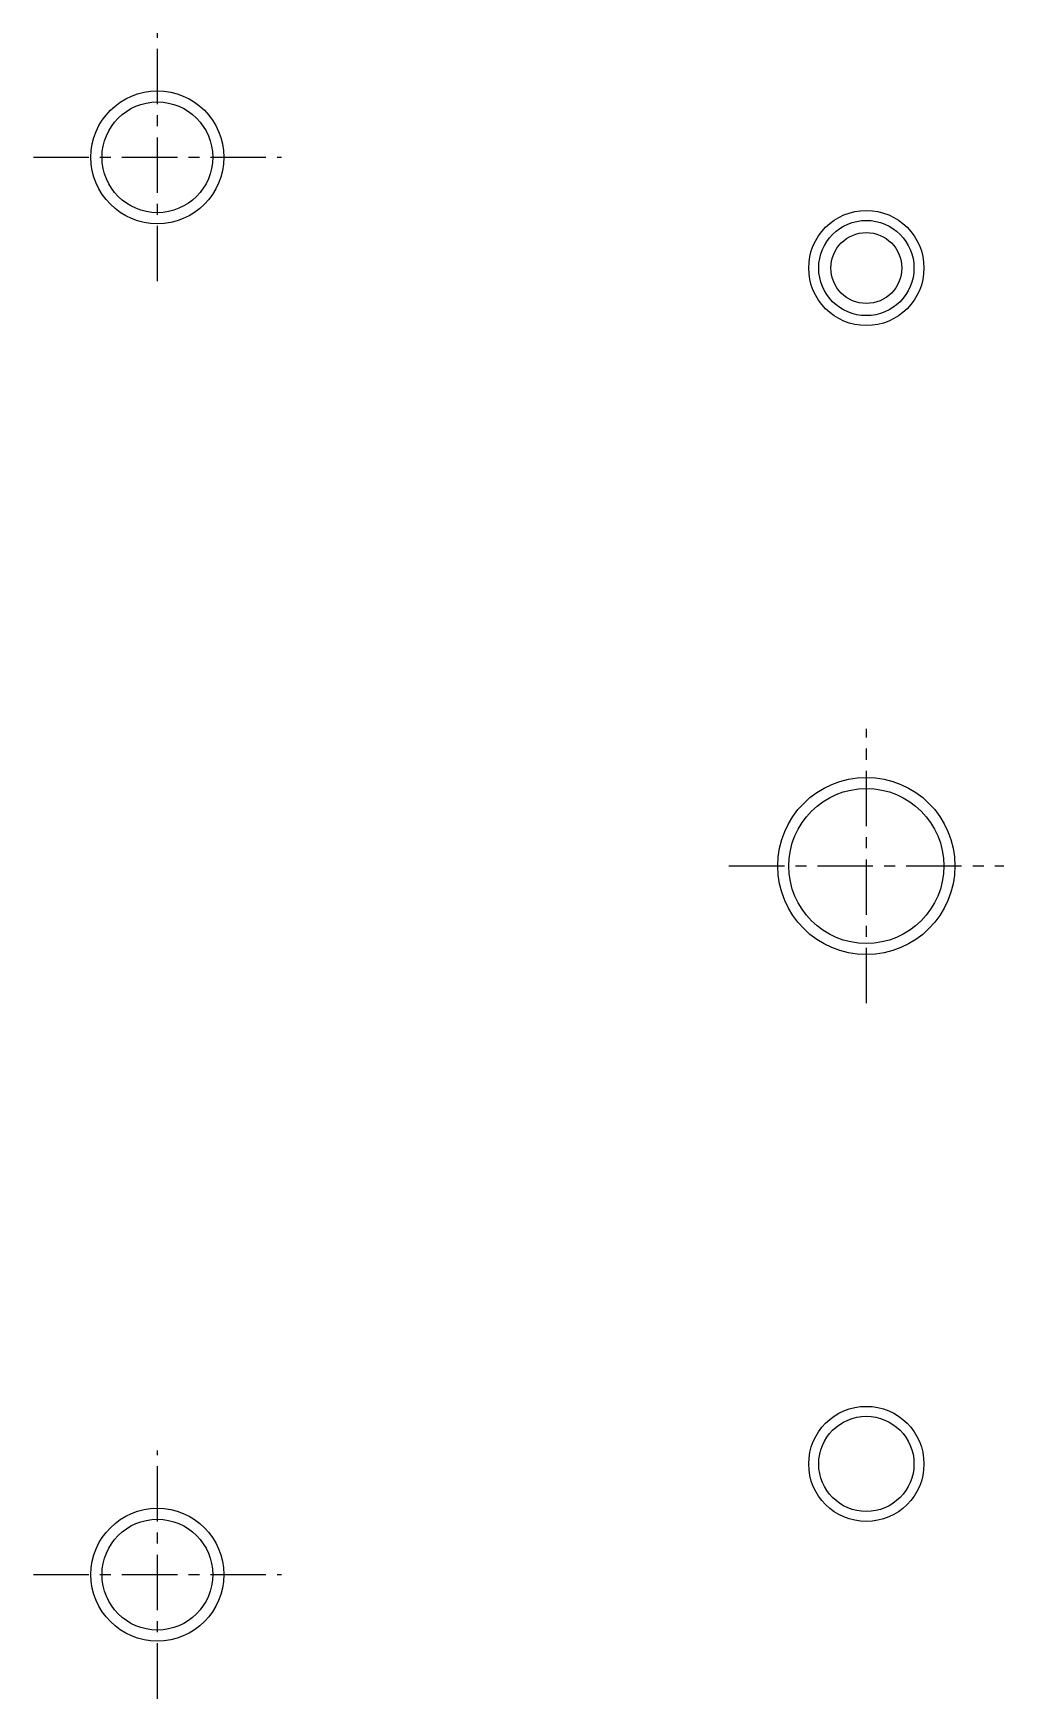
# Model space of a CAD drawing. Extents: x 417 to 593, y 60 to 280.
# Drawn here: x 448.06 to 469.96, y 216.02 to 253.62 of the extents above; entities that cross this region are included whole.
import ezdxf

# ---------------------------------------------------------------- set-up
doc = ezdxf.new("R2010")
doc.units = 0
doc.linetypes.add('CENTER', pattern=[2, 1.25, -0.25, 0.25, -0.25])
doc.layers.get('0').update_dxf_attribs({"linetype": 'CONTINUOUS'})
doc.layers.add('CENTER', color=1, linetype='CENTER')

msp = doc.modelspace()

# ---------------------------------------------------------------- linework, layer by layer
at = {"color": 3, "linetype": 'CONTINUOUS'}
for centre, radius in [((450.865, 250.819), 1.5), ((466.865, 248.319), 1.3), ((466.865, 221.319), 1.3), ((450.865, 218.819), 1.5)]:
    msp.add_circle(centre, radius, dxfattribs=at)
at = {"color": 7, "linetype": 'CONTINUOUS'}
for centre, radius in [((450.865, 250.819), 1.25), ((466.865, 248.319), 1.075), ((466.865, 248.319), 0.8), ((466.865, 234.819), 2), ((466.865, 234.819), 1.75), ((466.865, 221.319), 1.075), ((450.865, 218.819), 1.25)]:
    msp.add_circle(centre, radius, dxfattribs=at)
at = {"layer": 'CENTER', "color": 1, "linetype": 'CENTER'}
for p, q in [((450.865, 248.019), (450.865, 253.619)), ((448.065, 250.819), (453.665, 250.819)), ((466.865, 231.719), (466.865, 237.919)), ((463.765, 234.819), (469.965, 234.819)), ((450.865, 216.019), (450.865, 221.619)), ((448.065, 218.819), (453.665, 218.819))]:
    msp.add_line(p, q, dxfattribs=at)

doc.saveas('drawing.dxf')
